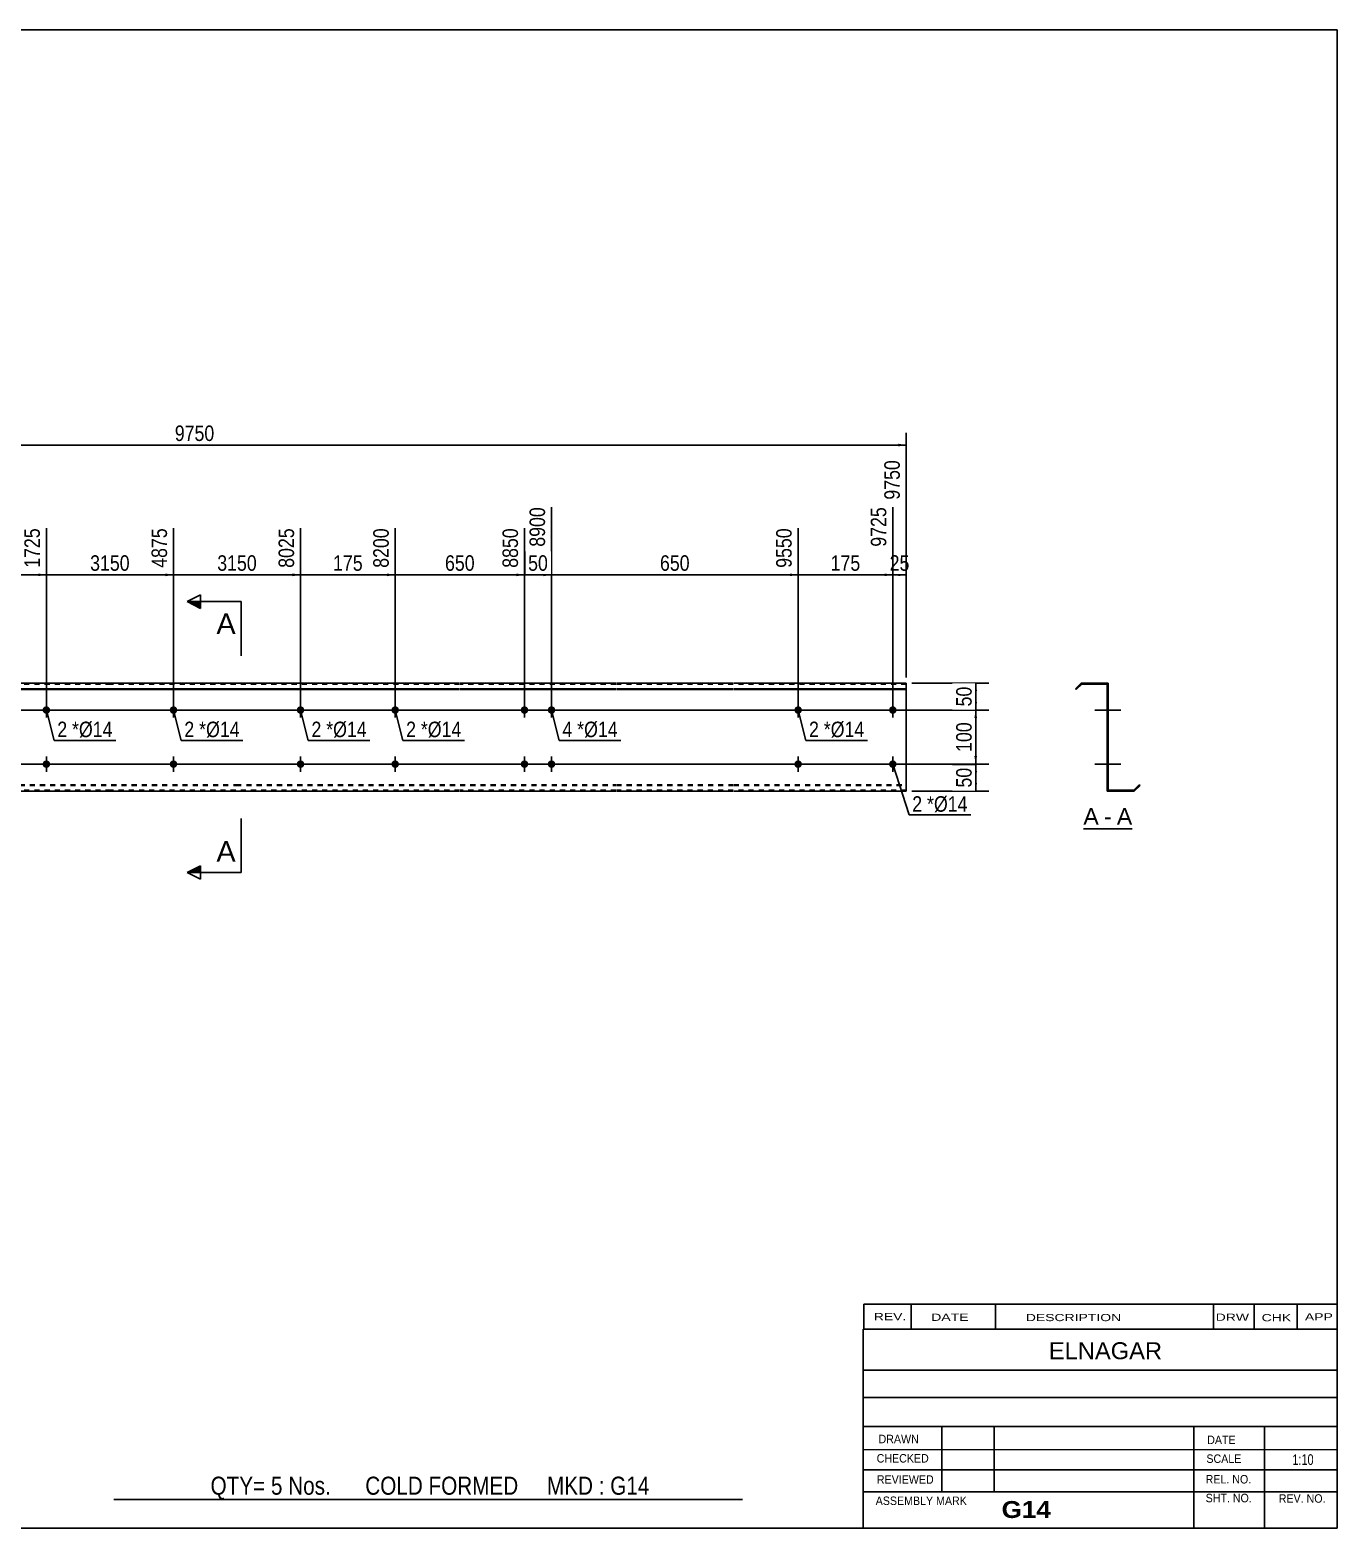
# Model space of a CAD drawing. Header units: millimetres. Extents: x -60 to 343, y -146 to 131.
# Drawn here: x 101.2 to 342.8, y -146.2 to 130.8 of the extents above; entities that cross this region are included whole.
import ezdxf

# ---------------------------------------------------------------- set-up
doc = ezdxf.new("R2010")
doc.units = ezdxf.units.MM
doc.linetypes.add('DXK_LINE_DOT1', pattern=[1.8814, 0.9407, -0.9407])
doc.styles.add('Arial', font='ARIAL.TTF', dxfattribs={"height": 0.2})
doc.styles.add('Arial Bold', font='ARIALBD.TTF', dxfattribs={"height": 0.2})
doc.styles.add('Arial Narrow', font='ARIALN.TTF', dxfattribs={"height": 0.2})

# ---------------------------------------------------------------- blocks, each defined once
blk = doc.blocks.new('Unknown-629087933-1822')
at = {"color": 5, "linetype": 'Continuous'}
for p, q in [((342.8, 130.75), (-57.2, 130.75)), ((-57.2, 130.75), (-57.2, -146.25)), ((342.8, -146.25), (342.8, 130.75)), ((-57.2, -146.25), (342.8, -146.25))]:
    blk.add_line(p, q, dxfattribs=at)
at = {"color": 174, "linetype": 'Continuous', "style": 'Arial'}
blk.add_text('Tekla structures', height=1.9102, rotation=90, dxfattribs=at).set_placement((-57.7, -145.75))
blk = doc.blocks.new('Unknown-629087933-12 - 1239')
at = {"color": 7, "linetype": 'Continuous'}
blk.add_line((295.9, -16.95), (304.93, -16.95), dxfattribs=at)
at = {"color": 0, "linetype": 'Continuous'}
blk.add_wipeout([(298.74, -16.2), (298.74, -13), (295.9, -13), (295.9, -16.2)], dxfattribs=at)
blk.add_wipeout([(301.13, -16.2), (301.13, -13), (299.7, -13), (299.7, -16.2)], dxfattribs=at)
at = {"color": 96, "linetype": 'Continuous', "style": 'Arial'}
blk.add_text('A', height=3.06, dxfattribs=at).set_placement((295.9, -16.2))
at = {"color": 0, "linetype": 'Continuous'}
blk.add_wipeout([(304.93, -16.2), (304.93, -13), (302.09, -13), (302.09, -16.2)], dxfattribs=at)
at = {"color": 96, "linetype": 'Continuous', "style": 'Arial'}
for s, p in [('A', (302.09, -16.2)), ('-', (299.7, -16.2))]:
    blk.add_text(s, height=3.06, dxfattribs=at).set_placement(p)
blk = doc.blocks.new('Part-629087933-1218 - 1203')
at = {"color": 2, "linetype": 'Continuous'}
for p, q in [((0, 10), (0, -10)), ((31.9, 10), (0, 10)), ((0, 8.94), (31.9, 8.94)), ((0, 8.8), (31.9, 8.8)), ((74.69, 10), (32, 10)), ((32, 8.94), (74.69, 8.94)), ((32, 8.8), (74.69, 8.8)), ((116.09, 10), (74.79, 10)), ((74.79, 8.94), (116.09, 8.94)), ((74.79, 8.8), (116.09, 8.8)), ((139.19, 10), (116.19, 10)), ((116.19, 8.94), (139.19, 8.94)), ((116.19, 8.8), (139.19, 8.8)), ((180.58, 10), (139.29, 10)), ((139.29, 8.94), (180.58, 8.94)), ((139.29, 8.8), (180.58, 8.8)), ((209.48, 10), (180.68, 10)), ((180.68, 8.94), (209.48, 8.94)), ((180.68, 8.8), (209.48, 8.8)), ((231.18, 10), (209.58, 10)), ((209.58, 8.94), (231.18, 8.94)), ((209.58, 8.8), (231.18, 8.8)), ((263.17, 10), (231.28, 10)), ((231.28, 8.94), (263.17, 8.94)), ((231.28, 8.8), (263.17, 8.8)), ((263.17, 10), (263.17, -10)), ((31.9, -10), (0, -10)), ((74.69, -10), (32, -10)), ((116.09, -10), (74.79, -10)), ((139.19, -10), (116.19, -10)), ((180.58, -10), (139.29, -10)), ((209.48, -10), (180.68, -10)), ((231.18, -10), (209.58, -10)), ((263.17, -10), (231.28, -10))]:
    blk.add_line(p, q, dxfattribs=at)
at = {"color": 7, "linetype": 'DXK_LINE_DOT1'}
for p, q in [((31.9, 9.8), (0, 9.8)), ((74.69, 9.8), (32, 9.8)), ((116.09, 9.8), (74.79, 9.8)), ((139.19, 9.8), (116.19, 9.8)), ((180.58, 9.8), (139.29, 9.8)), ((209.48, 9.8), (180.68, 9.8)), ((231.18, 9.8), (209.58, 9.8)), ((263.17, 9.8), (231.28, 9.8)), ((0, -8.8), (31.9, -8.8)), ((0, -8.94), (31.9, -8.94)), ((31.9, -9.8), (0, -9.8)), ((32, -8.8), (74.69, -8.8)), ((32, -8.94), (74.69, -8.94)), ((74.69, -9.8), (32, -9.8)), ((74.79, -8.8), (116.09, -8.8)), ((74.79, -8.94), (116.09, -8.94)), ((116.09, -9.8), (74.79, -9.8)), ((116.19, -8.8), (139.19, -8.8)), ((116.19, -8.94), (139.19, -8.94)), ((139.19, -9.8), (116.19, -9.8)), ((139.29, -8.8), (180.58, -8.8)), ((139.29, -8.94), (180.58, -8.94)), ((180.58, -9.8), (139.29, -9.8)), ((180.68, -8.8), (209.48, -8.8)), ((180.68, -8.94), (209.48, -8.94)), ((209.48, -9.8), (180.68, -9.8)), ((209.58, -8.8), (231.18, -8.8)), ((209.58, -8.94), (231.18, -8.94)), ((231.18, -9.8), (209.58, -9.8)), ((231.28, -8.8), (263.17, -8.8)), ((231.28, -8.94), (263.17, -8.94)), ((263.17, -9.8), (231.28, -9.8))]:
    blk.add_line(p, q, dxfattribs=at)
blk = doc.blocks.new('Bolt-629087933-1220 - 1203')
at = {"linetype": 'Continuous'}
for points in [[(104.89, 5, -1), (103.49, 5, -1)], [(104.89, -5, -1), (103.49, -5, -1)]]:
    blk.add_hatch(color=3, dxfattribs=at).paths.add_polyline_path(points)
at = {"color": 3, "linetype": 'Continuous'}
for p, q in [((104.19, 6.4), (104.19, 3.6)), ((105.59, 5), (102.79, 5)), ((105.59, -5), (102.79, -5)), ((104.19, -3.6), (104.19, -6.4))]:
    blk.add_line(p, q, dxfattribs=at)
blk = doc.blocks.new('Bolt-629087933-1221 - 1203')
at = {"linetype": 'Continuous'}
for points in [[(151.88, 5, -1), (150.48, 5, -1)], [(151.88, -5, -1), (150.48, -5, -1)]]:
    blk.add_hatch(color=3, dxfattribs=at).paths.add_polyline_path(points)
at = {"color": 3, "linetype": 'Continuous'}
for p, q in [((151.18, 6.4), (151.18, 3.6)), ((152.58, 5), (149.78, 5)), ((152.58, -5), (149.78, -5)), ((151.18, -3.6), (151.18, -6.4))]:
    blk.add_line(p, q, dxfattribs=at)
blk = doc.blocks.new('Bolt-629087933-1222 - 1203')
at = {"linetype": 'Continuous'}
for points in [[(261.37, 5, -1), (259.97, 5, -1)], [(261.37, -5, -1), (259.97, -5, -1)]]:
    blk.add_hatch(color=3, dxfattribs=at).paths.add_polyline_path(points)
at = {"color": 3, "linetype": 'Continuous'}
for p, q in [((260.67, 6.4), (260.67, 3.6)), ((262.07, 5), (259.27, 5)), ((262.07, -5), (259.27, -5)), ((260.67, -3.6), (260.67, -6.4))]:
    blk.add_line(p, q, dxfattribs=at)
blk = doc.blocks.new('Bolt-629087933-1228 - 1203')
at = {"linetype": 'Continuous'}
for points in [[(193.28, 5, -1), (191.88, 5, -1)], [(198.28, 5, -1), (196.88, 5, -1)], [(193.28, -5, -1), (191.88, -5, -1)], [(198.28, -5, -1), (196.88, -5, -1)]]:
    blk.add_hatch(color=3, dxfattribs=at).paths.add_polyline_path(points)
at = {"color": 3, "linetype": 'Continuous'}
for p, q in [((192.58, 6.4), (192.58, 3.6)), ((197.58, 6.4), (197.58, 3.6)), ((191.18, 5), (193.98, 5)), ((196.18, 5), (198.98, 5)), ((191.18, -5), (193.98, -5)), ((192.58, -3.6), (192.58, -6.4)), ((196.18, -5), (198.98, -5)), ((197.58, -3.6), (197.58, -6.4))]:
    blk.add_line(p, q, dxfattribs=at)
blk = doc.blocks.new('Bolt-629087933-1229 - 1203')
at = {"linetype": 'Continuous'}
blk.add_hatch(color=3, dxfattribs=at).paths.add_polyline_path([(169.38, -5, -1), (167.98, -5, -1)])
at = {"color": 3, "linetype": 'Continuous'}
for p, q in [((167.28, -5), (170.08, -5)), ((168.68, -3.6), (168.68, -6.4))]:
    blk.add_line(p, q, dxfattribs=at)
blk = doc.blocks.new('Bolt-629087933-1230 - 1203')
at = {"linetype": 'Continuous'}
blk.add_hatch(color=3, dxfattribs=at).paths.add_polyline_path([(243.87, -5, -1), (242.47, -5, -1)])
at = {"color": 3, "linetype": 'Continuous'}
for p, q in [((241.77, -5), (244.57, -5)), ((243.17, -3.6), (243.17, -6.4))]:
    blk.add_line(p, q, dxfattribs=at)
blk = doc.blocks.new('Bolt-629087933-1231 - 1203')
at = {"linetype": 'Continuous'}
blk.add_hatch(color=3, dxfattribs=at).paths.add_polyline_path([(243.87, 5, -1), (242.47, 5, -1)])
at = {"color": 3, "linetype": 'Continuous'}
for p, q in [((243.17, 6.4), (243.17, 3.6)), ((244.57, 5), (241.77, 5))]:
    blk.add_line(p, q, dxfattribs=at)
blk = doc.blocks.new('Bolt-629087933-1232 - 1203')
at = {"linetype": 'Continuous'}
blk.add_hatch(color=3, dxfattribs=at).paths.add_polyline_path([(169.38, 5, -1), (167.98, 5, -1)])
at = {"color": 3, "linetype": 'Continuous'}
for p, q in [((168.68, 6.4), (168.68, 3.6)), ((170.08, 5), (167.28, 5))]:
    blk.add_line(p, q, dxfattribs=at)
blk = doc.blocks.new('Bolt-629087933-1233 - 1203')
at = {"linetype": 'Continuous'}
for points in [[(128.39, 5, -1), (126.99, 5, -1)], [(128.39, -5, -1), (126.99, -5, -1)]]:
    blk.add_hatch(color=3, dxfattribs=at).paths.add_polyline_path(points)
at = {"color": 3, "linetype": 'Continuous'}
for p, q in [((127.69, 6.4), (127.69, 3.6)), ((126.29, 5), (129.09, 5)), ((126.29, -5), (129.09, -5)), ((127.69, -3.6), (127.69, -6.4))]:
    blk.add_line(p, q, dxfattribs=at)
blk = doc.blocks.new('Part-629087933-1241 - 1239')
at = {"color": 2, "linetype": 'Continuous'}
for p, q in [((295.51, 10), (294.45, 8.94)), ((294.45, 8.94), (294.6, 8.8)), ((294.6, 8.8), (295.6, 9.8)), ((295.51, 10), (300.51, 10)), ((295.6, 9.8), (300.31, 9.8)), ((300.31, 9.8), (300.31, -10)), ((300.51, -9.8), (300.51, 10)), ((305.31, -10), (300.31, -10)), ((305.23, -9.8), (300.51, -9.8)), ((306.23, -8.8), (305.23, -9.8)), ((305.31, -10), (306.38, -8.94)), ((306.38, -8.94), (306.23, -8.8))]:
    blk.add_line(p, q, dxfattribs=at)
blk = doc.blocks.new('Bolt-629087933-1242 - 1239')
at = {"linetype": 'Continuous'}
for points in [[(300.51, 4.3), (300.51, 5.7), (300.31, 5.7), (300.31, 4.3)], [(300.51, -5.7), (300.51, -4.3), (300.31, -4.3), (300.31, -5.7)]]:
    blk.add_hatch(color=3, dxfattribs=at).paths.add_polyline_path(points)
at = {"color": 3, "linetype": 'Continuous'}
for p, q in [((300.51, 5.7), (300.31, 5.7)), ((301.31, 5), (298.01, 5)), ((300.51, 4.3), (300.31, 4.3)), ((301.31, -5), (298.01, -5)), ((300.51, -4.3), (300.31, -4.3)), ((300.51, -5.7), (300.31, -5.7))]:
    blk.add_line(p, q, dxfattribs=at)
blk = doc.blocks.new('Bolt-629087933-1243 - 1239')
at = {"linetype": 'Continuous'}
for points in [[(300.51, 4.3), (300.51, 5.7), (300.31, 5.7), (300.31, 4.3)], [(300.51, -5.7), (300.51, -4.3), (300.31, -4.3), (300.31, -5.7)]]:
    blk.add_hatch(color=3, dxfattribs=at).paths.add_polyline_path(points)
at = {"color": 3, "linetype": 'Continuous'}
for p, q in [((300.51, 5.7), (300.31, 5.7)), ((301.31, 5), (298.01, 5)), ((300.51, 4.3), (300.31, 4.3)), ((301.31, -5), (298.01, -5)), ((300.51, -4.3), (300.31, -4.3)), ((300.51, -5.7), (300.31, -5.7))]:
    blk.add_line(p, q, dxfattribs=at)
blk = doc.blocks.new('Bolt-629087933-1244 - 1239')
at = {"linetype": 'Continuous'}
for points in [[(300.51, 4.3), (300.51, 5.7), (300.31, 5.7), (300.31, 4.3)], [(300.51, -5.7), (300.51, -4.3), (300.31, -4.3), (300.31, -5.7)]]:
    blk.add_hatch(color=3, dxfattribs=at).paths.add_polyline_path(points)
at = {"color": 3, "linetype": 'Continuous'}
for p, q in [((300.51, 5.7), (300.31, 5.7)), ((301.34, 5), (298.04, 5)), ((300.51, 4.3), (300.31, 4.3)), ((301.34, -5), (298.04, -5)), ((300.51, -4.3), (300.31, -4.3)), ((300.51, -5.7), (300.31, -5.7))]:
    blk.add_line(p, q, dxfattribs=at)
blk = doc.blocks.new('Bolt-629087933-1245 - 1239')
at = {"linetype": 'Continuous'}
for points in [[(300.51, 4.3), (300.51, 5.7), (300.31, 5.7), (300.31, 4.3)], [(300.51, -5.7), (300.51, -4.3), (300.31, -4.3), (300.31, -5.7)]]:
    blk.add_hatch(color=3, dxfattribs=at).paths.add_polyline_path(points)
at = {"color": 3, "linetype": 'Continuous'}
for p, q in [((300.51, 5.7), (300.31, 5.7)), ((301.34, 5), (298.04, 5)), ((300.51, 4.3), (300.31, 4.3)), ((301.34, -5), (298.04, -5)), ((300.51, -4.3), (300.31, -4.3)), ((300.51, -5.7), (300.31, -5.7))]:
    blk.add_line(p, q, dxfattribs=at)
blk = doc.blocks.new('Bolt-629087933-1246 - 1239')
at = {"linetype": 'Continuous'}
for points in [[(300.51, 4.3), (300.51, 5.7), (300.31, 5.7), (300.31, 4.3)], [(300.51, 4.3), (300.51, 5.7), (300.31, 5.7), (300.31, 4.3)], [(300.51, -5.7), (300.51, -4.3), (300.31, -4.3), (300.31, -5.7)], [(300.51, -5.7), (300.51, -4.3), (300.31, -4.3), (300.31, -5.7)]]:
    blk.add_hatch(color=3, dxfattribs=at).paths.add_polyline_path(points)
at = {"color": 3, "linetype": 'Continuous'}
for p, q in [((300.31, 5.7), (300.51, 5.7)), ((300.31, 5.7), (300.51, 5.7)), ((299.01, 5), (302.81, 5)), ((299.01, 5), (302.81, 5)), ((300.31, 4.3), (300.51, 4.3)), ((300.31, 4.3), (300.51, 4.3)), ((299.01, -5), (302.81, -5)), ((299.01, -5), (302.81, -5)), ((300.31, -4.3), (300.51, -4.3)), ((300.31, -4.3), (300.51, -4.3)), ((300.31, -5.7), (300.51, -5.7)), ((300.31, -5.7), (300.51, -5.7))]:
    blk.add_line(p, q, dxfattribs=at)
blk = doc.blocks.new('Bolt-629087933-1247 - 1239')
at = {"linetype": 'Continuous'}
blk.add_hatch(color=3, dxfattribs=at).paths.add_polyline_path([(300.51, -5.7), (300.51, -4.3), (300.31, -4.3), (300.31, -5.7)])
at = {"color": 3, "linetype": 'Continuous'}
for p, q in [((299.39, -5), (302.69, -5)), ((300.31, -4.3), (300.51, -4.3)), ((300.31, -5.7), (300.51, -5.7))]:
    blk.add_line(p, q, dxfattribs=at)
blk = doc.blocks.new('Bolt-629087933-1248 - 1239')
at = {"linetype": 'Continuous'}
blk.add_hatch(color=3, dxfattribs=at).paths.add_polyline_path([(300.51, -5.7), (300.51, -4.3), (300.31, -4.3), (300.31, -5.7)])
at = {"color": 3, "linetype": 'Continuous'}
for p, q in [((299.39, -5), (302.69, -5)), ((300.31, -4.3), (300.51, -4.3)), ((300.31, -5.7), (300.51, -5.7))]:
    blk.add_line(p, q, dxfattribs=at)
blk = doc.blocks.new('Bolt-629087933-1249 - 1239')
at = {"linetype": 'Continuous'}
blk.add_hatch(color=3, dxfattribs=at).paths.add_polyline_path([(300.51, 4.3), (300.51, 5.7), (300.31, 5.7), (300.31, 4.3)])
at = {"color": 3, "linetype": 'Continuous'}
for p, q in [((300.51, 5.7), (300.31, 5.7)), ((301.31, 5), (298.01, 5)), ((300.51, 4.3), (300.31, 4.3))]:
    blk.add_line(p, q, dxfattribs=at)
blk = doc.blocks.new('Bolt-629087933-1250 - 1239')
at = {"linetype": 'Continuous'}
blk.add_hatch(color=3, dxfattribs=at).paths.add_polyline_path([(300.51, 4.3), (300.51, 5.7), (300.31, 5.7), (300.31, 4.3)])
at = {"color": 3, "linetype": 'Continuous'}
for p, q in [((300.51, 5.7), (300.31, 5.7)), ((301.31, 5), (298.01, 5)), ((300.51, 4.3), (300.31, 4.3))]:
    blk.add_line(p, q, dxfattribs=at)
blk = doc.blocks.new('Bolt-629087933-1251 - 1239')
at = {"linetype": 'Continuous'}
for points in [[(300.51, 4.3), (300.51, 5.7), (300.31, 5.7), (300.31, 4.3)], [(300.51, 4.3), (300.51, 5.7), (300.31, 5.7), (300.31, 4.3)], [(300.51, -5.7), (300.51, -4.3), (300.31, -4.3), (300.31, -5.7)], [(300.51, -5.7), (300.51, -4.3), (300.31, -4.3), (300.31, -5.7)]]:
    blk.add_hatch(color=3, dxfattribs=at).paths.add_polyline_path(points)
at = {"color": 3, "linetype": 'Continuous'}
for p, q in [((300.31, 5.7), (300.51, 5.7)), ((300.31, 5.7), (300.51, 5.7)), ((298.99, 5), (302.79, 5)), ((298.99, 5), (302.79, 5)), ((300.31, 4.3), (300.51, 4.3)), ((300.31, 4.3), (300.51, 4.3)), ((298.99, -5), (302.79, -5)), ((298.99, -5), (302.79, -5)), ((300.31, -4.3), (300.51, -4.3)), ((300.31, -4.3), (300.51, -4.3)), ((300.31, -5.7), (300.51, -5.7)), ((300.31, -5.7), (300.51, -5.7))]:
    blk.add_line(p, q, dxfattribs=at)
blk = doc.blocks.new('Bolt-629087933-1252 - 1239')
at = {"linetype": 'Continuous'}
blk.add_hatch(color=3, dxfattribs=at).paths.add_polyline_path([(300.51, -5.7), (300.51, -4.3), (300.31, -4.3), (300.31, -5.7)])
at = {"color": 3, "linetype": 'Continuous'}
for p, q in [((299.36, -5), (302.66, -5)), ((300.31, -4.3), (300.51, -4.3)), ((300.31, -5.7), (300.51, -5.7))]:
    blk.add_line(p, q, dxfattribs=at)
blk = doc.blocks.new('Bolt-629087933-1253 - 1239')
at = {"linetype": 'Continuous'}
blk.add_hatch(color=3, dxfattribs=at).paths.add_polyline_path([(300.51, -5.7), (300.51, -4.3), (300.31, -4.3), (300.31, -5.7)])
at = {"color": 3, "linetype": 'Continuous'}
for p, q in [((299.36, -5), (302.66, -5)), ((300.31, -4.3), (300.51, -4.3)), ((300.31, -5.7), (300.51, -5.7))]:
    blk.add_line(p, q, dxfattribs=at)
blk = doc.blocks.new('Bolt-629087933-1254 - 1239')
at = {"linetype": 'Continuous'}
blk.add_hatch(color=3, dxfattribs=at).paths.add_polyline_path([(300.51, 4.3), (300.51, 5.7), (300.31, 5.7), (300.31, 4.3)])
at = {"color": 3, "linetype": 'Continuous'}
for p, q in [((300.51, 5.7), (300.31, 5.7)), ((301.34, 5), (298.04, 5)), ((300.51, 4.3), (300.31, 4.3))]:
    blk.add_line(p, q, dxfattribs=at)
blk = doc.blocks.new('Bolt-629087933-1255 - 1239')
at = {"linetype": 'Continuous'}
blk.add_hatch(color=3, dxfattribs=at).paths.add_polyline_path([(300.51, 4.3), (300.51, 5.7), (300.31, 5.7), (300.31, 4.3)])
at = {"color": 3, "linetype": 'Continuous'}
for p, q in [((300.51, 5.7), (300.31, 5.7)), ((301.34, 5), (298.04, 5)), ((300.51, 4.3), (300.31, 4.3))]:
    blk.add_line(p, q, dxfattribs=at)
blk = doc.blocks.new('Bolt-629087933-1256 - 1239')
at = {"linetype": 'Continuous'}
for points in [[(300.51, 4.3), (300.51, 5.7), (300.31, 5.7), (300.31, 4.3)], [(300.51, -5.7), (300.51, -4.3), (300.31, -4.3), (300.31, -5.7)]]:
    blk.add_hatch(color=3, dxfattribs=at).paths.add_polyline_path(points)
at = {"color": 3, "linetype": 'Continuous'}
for p, q in [((300.31, 5.7), (300.51, 5.7)), ((300.31, 5), (302.51, 5)), ((300.31, 4.3), (300.51, 4.3)), ((300.31, -4.3), (300.51, -4.3)), ((300.31, -5), (302.51, -5)), ((300.31, -5.7), (300.51, -5.7))]:
    blk.add_line(p, q, dxfattribs=at)
blk = doc.blocks.new('StraightDimension-629087933-1279 - 1203')
at = {"linetype": 'Continuous'}
blk.add_hatch(color=7, dxfattribs=at).paths.add_polyline_path([(167.18, 30.25), (168.68, 30), (167.18, 29.75)])
at = {"color": 7, "linetype": 'Continuous'}
for p, q in [((151.18, 6), (151.18, 38.61)), ((168.68, 6), (168.68, 38.61)), ((151.18, 30), (168.68, 30))]:
    blk.add_line(p, q, dxfattribs=at)
at = {"color": 0}
blk.add_wipeout([(163.28, 30.15), (163.28, 34.35), (156.59, 34.35), (156.59, 30.15)], dxfattribs=at)
at = {"color": 0, "linetype": 'Continuous'}
blk.add_wipeout([(168.08, 39.21), (163.88, 39.21), (163.88, 30.7), (168.08, 30.7)], dxfattribs=at)
at = {"color": 3, "linetype": 'Continuous', "style": 'Arial Narrow'}
blk.add_text('8200', height=2.863, rotation=90.0002, dxfattribs=at).set_placement((167.48, 31.3))
at = {"color": 3, "style": 'Arial Narrow'}
blk.add_text('175', height=2.863, dxfattribs=at).set_placement((157.19, 30.75))
blk = doc.blocks.new('StraightDimension-629087933-1282 - 1203')
at = {"linetype": 'Continuous'}
blk.add_hatch(color=7, dxfattribs=at).paths.add_polyline_path([(102.69, 30.25), (104.19, 30), (102.69, 29.75)])
at = {"color": 7, "linetype": 'Continuous'}
for p, q in [((86.69, 6), (86.69, 38.61)), ((104.19, 6), (104.19, 38.61)), ((86.69, 30), (104.19, 30))]:
    blk.add_line(p, q, dxfattribs=at)
at = {"color": 0}
blk.add_wipeout([(98.78, 30.15), (98.78, 34.35), (92.1, 34.35), (92.1, 30.15)], dxfattribs=at)
at = {"color": 0, "linetype": 'Continuous'}
blk.add_wipeout([(103.59, 39.21), (99.39, 39.21), (99.39, 30.7), (103.59, 30.7)], dxfattribs=at)
at = {"color": 3, "linetype": 'Continuous', "style": 'Arial Narrow'}
blk.add_text('1725', height=2.863, rotation=90.0002, dxfattribs=at).set_placement((102.99, 31.3))
at = {"color": 3, "style": 'Arial Narrow'}
blk.add_text('175', height=2.863, dxfattribs=at).set_placement((92.7, 30.75))
blk = doc.blocks.new('StraightDimension-629087933-1280 - 1203')
at = {"linetype": 'Continuous'}
blk.add_hatch(color=7, dxfattribs=at).paths.add_polyline_path([(149.68, 30.25), (151.18, 30), (149.68, 29.75)])
at = {"color": 7, "linetype": 'Continuous'}
for p, q in [((127.69, 6), (127.69, 38.61)), ((151.18, 6), (151.18, 38.61)), ((127.69, 30), (151.18, 30))]:
    blk.add_line(p, q, dxfattribs=at)
at = {"color": 0, "linetype": 'Continuous'}
blk.add_wipeout([(150.58, 39.21), (146.38, 39.21), (146.38, 30.7), (150.58, 30.7)], dxfattribs=at)
at = {"color": 0}
blk.add_wipeout([(143.69, 30.15), (143.69, 34.35), (135.18, 34.35), (135.18, 30.15)], dxfattribs=at)
at = {"color": 3, "linetype": 'Continuous', "style": 'Arial Narrow'}
blk.add_text('8025', height=2.863, rotation=90.0002, dxfattribs=at).set_placement((149.98, 31.3))
at = {"color": 3, "style": 'Arial Narrow'}
blk.add_text('3150', height=2.863, dxfattribs=at).set_placement((135.78, 30.75))
blk = doc.blocks.new('StraightDimension-629087933-1341 - 1203')
at = {"linetype": 'Continuous'}
for points in [[(275.75, -6.5), (276, -5), (276.25, -6.5)], [(276.25, -8.5), (276, -10), (275.75, -8.5)]]:
    blk.add_hatch(color=7, dxfattribs=at).paths.add_polyline_path(points)
at = {"color": 7, "linetype": 'Continuous'}
for p, q in [((21, -5), (278.4, -5)), ((276, -10), (276, -5)), ((264.17, -10), (278.4, -10))]:
    blk.add_line(p, q, dxfattribs=at)
at = {"color": 0}
blk.add_wipeout([(275.85, -5.07), (271.65, -5.07), (271.65, -9.93), (275.85, -9.93)], dxfattribs=at)
at = {"color": 3, "style": 'Arial Narrow'}
blk.add_text('50', height=2.863, rotation=90.0002, dxfattribs=at).set_placement((275.25, -9.33))
blk = doc.blocks.new('StraightDimension-629087933-1281 - 1203')
at = {"linetype": 'Continuous'}
blk.add_hatch(color=7, dxfattribs=at).paths.add_polyline_path([(126.19, 30.25), (127.69, 30), (126.19, 29.75)])
at = {"color": 7, "linetype": 'Continuous'}
for p, q in [((104.19, 6), (104.19, 38.61)), ((127.69, 6), (127.69, 38.61)), ((104.19, 30), (127.69, 30))]:
    blk.add_line(p, q, dxfattribs=at)
at = {"color": 0, "linetype": 'Continuous'}
blk.add_wipeout([(127.09, 39.21), (122.89, 39.21), (122.89, 30.7), (127.09, 30.7)], dxfattribs=at)
at = {"color": 0}
blk.add_wipeout([(120.2, 30.15), (120.2, 34.35), (111.68, 34.35), (111.68, 30.15)], dxfattribs=at)
at = {"color": 3, "linetype": 'Continuous', "style": 'Arial Narrow'}
blk.add_text('4875', height=2.863, rotation=90.0002, dxfattribs=at).set_placement((126.49, 31.3))
at = {"color": 3, "style": 'Arial Narrow'}
blk.add_text('3150', height=2.863, dxfattribs=at).set_placement((112.28, 30.75))
blk = doc.blocks.new('StraightDimension-629087933-1274 - 1203')
at = {"linetype": 'Continuous'}
blk.add_hatch(color=7, dxfattribs=at).paths.add_polyline_path([(261.67, 30.25), (263.17, 30), (261.67, 29.75)])
at = {"color": 7, "linetype": 'Continuous'}
for p, q in [((263.17, 11), (263.17, 51.21)), ((260.67, 6), (260.67, 42.51)), ((260.67, 30), (263.17, 30))]:
    blk.add_line(p, q, dxfattribs=at)
at = {"color": 0, "linetype": 'Continuous'}
blk.add_wipeout([(262.57, 51.81), (258.37, 51.81), (258.37, 43.3), (262.57, 43.3)], dxfattribs=at)
at = {"color": 0}
blk.add_wipeout([(264.35, 30.15), (264.35, 34.35), (259.49, 34.35), (259.49, 30.15)], dxfattribs=at)
at = {"color": 3, "linetype": 'Continuous', "style": 'Arial Narrow'}
blk.add_text('9750', height=2.863, rotation=90.0002, dxfattribs=at).set_placement((261.97, 43.9))
at = {"color": 3, "style": 'Arial Narrow'}
blk.add_text('25', height=2.863, dxfattribs=at).set_placement((260.09, 30.75))
blk = doc.blocks.new('StraightDimension-629087933-1340 - 1203')
at = {"linetype": 'Continuous'}
for points in [[(275.75, 3.5), (276, 5), (276.25, 3.5)], [(276.25, -3.5), (276, -5), (275.75, -3.5)]]:
    blk.add_hatch(color=7, dxfattribs=at).paths.add_polyline_path(points)
at = {"color": 7, "linetype": 'Continuous'}
for p, q in [((21, 5), (278.4, 5)), ((276, -5), (276, 5)), ((21, -5), (278.4, -5))]:
    blk.add_line(p, q, dxfattribs=at)
at = {"color": 0}
blk.add_wipeout([(275.85, 3.34), (271.65, 3.34), (271.65, -3.34), (275.85, -3.34)], dxfattribs=at)
at = {"color": 3, "style": 'Arial Narrow'}
blk.add_text('100', height=2.863, rotation=90.0002, dxfattribs=at).set_placement((275.25, -2.74))
blk = doc.blocks.new('StraightDimension-629087933-1275 - 1203')
at = {"linetype": 'Continuous'}
blk.add_hatch(color=7, dxfattribs=at).paths.add_polyline_path([(259.17, 30.25), (260.67, 30), (259.17, 29.75)])
at = {"color": 7, "linetype": 'Continuous'}
for p, q in [((260.67, 6), (260.67, 42.51)), ((243.17, 6), (243.17, 38.61)), ((243.17, 30), (260.67, 30))]:
    blk.add_line(p, q, dxfattribs=at)
at = {"color": 0}
blk.add_wipeout([(255.26, 30.15), (255.26, 34.35), (248.58, 34.35), (248.58, 30.15)], dxfattribs=at)
at = {"color": 0, "linetype": 'Continuous'}
blk.add_wipeout([(260.07, 43.11), (255.87, 43.11), (255.87, 34.6), (260.07, 34.6)], dxfattribs=at)
at = {"color": 3, "linetype": 'Continuous', "style": 'Arial Narrow'}
blk.add_text('9725', height=2.863, rotation=90.0002, dxfattribs=at).set_placement((259.47, 35.2))
at = {"color": 3, "style": 'Arial Narrow'}
blk.add_text('175', height=2.863, dxfattribs=at).set_placement((249.18, 30.75))
blk = doc.blocks.new('StraightDimension-629087933-1339 - 1203')
at = {"linetype": 'Continuous'}
for points in [[(275.75, 8.5), (276, 10), (276.25, 8.5)], [(276.25, 6.5), (276, 5), (275.75, 6.5)]]:
    blk.add_hatch(color=7, dxfattribs=at).paths.add_polyline_path(points)
at = {"color": 7, "linetype": 'Continuous'}
for p, q in [((264.17, 10), (278.4, 10)), ((276, 5), (276, 10)), ((21, 5), (278.4, 5))]:
    blk.add_line(p, q, dxfattribs=at)
at = {"color": 0}
blk.add_wipeout([(275.85, 9.93), (271.65, 9.93), (271.65, 5.07), (275.85, 5.07)], dxfattribs=at)
at = {"color": 3, "style": 'Arial Narrow'}
blk.add_text('50', height=2.863, rotation=90.0002, dxfattribs=at).set_placement((275.25, 5.67))
blk = doc.blocks.new('StraightDimension-629087933-1276 - 1203')
at = {"linetype": 'Continuous'}
blk.add_hatch(color=7, dxfattribs=at).paths.add_polyline_path([(241.67, 30.25), (243.17, 30), (241.67, 29.75)])
at = {"color": 7, "linetype": 'Continuous'}
for p, q in [((197.58, 6), (197.58, 42.51)), ((243.17, 6), (243.17, 38.61)), ((197.58, 30), (243.17, 30))]:
    blk.add_line(p, q, dxfattribs=at)
at = {"color": 0, "linetype": 'Continuous'}
blk.add_wipeout([(242.57, 39.21), (238.37, 39.21), (238.37, 30.7), (242.57, 30.7)], dxfattribs=at)
at = {"color": 0}
blk.add_wipeout([(223.72, 30.15), (223.72, 34.35), (217.03, 34.35), (217.03, 30.15)], dxfattribs=at)
at = {"color": 3, "linetype": 'Continuous', "style": 'Arial Narrow'}
blk.add_text('9550', height=2.863, rotation=90.0002, dxfattribs=at).set_placement((241.97, 31.3))
at = {"color": 3, "style": 'Arial Narrow'}
blk.add_text('650', height=2.863, dxfattribs=at).set_placement((217.63, 30.75))
blk = doc.blocks.new('StraightDimension-629087933-1277 - 1203')
at = {"linetype": 'Continuous'}
blk.add_hatch(color=7, dxfattribs=at).paths.add_polyline_path([(196.08, 30.25), (197.58, 30), (196.08, 29.75)])
at = {"color": 7, "linetype": 'Continuous'}
for p, q in [((197.58, 6), (197.58, 42.51)), ((192.58, 6), (192.58, 38.61)), ((192.58, 30), (197.58, 30))]:
    blk.add_line(p, q, dxfattribs=at)
at = {"color": 0}
blk.add_wipeout([(197.51, 30.15), (197.51, 34.35), (192.65, 34.35), (192.65, 30.15)], dxfattribs=at)
at = {"color": 0, "linetype": 'Continuous'}
blk.add_wipeout([(196.98, 43.11), (192.78, 43.11), (192.78, 34.6), (196.98, 34.6)], dxfattribs=at)
at = {"color": 3, "linetype": 'Continuous', "style": 'Arial Narrow'}
blk.add_text('8900', height=2.863, rotation=90.0002, dxfattribs=at).set_placement((196.38, 35.2))
at = {"color": 3, "style": 'Arial Narrow'}
blk.add_text('50', height=2.863, dxfattribs=at).set_placement((193.25, 30.75))
blk = doc.blocks.new('StraightDimension-629087933-1278 - 1203')
at = {"linetype": 'Continuous'}
blk.add_hatch(color=7, dxfattribs=at).paths.add_polyline_path([(191.08, 30.25), (192.58, 30), (191.08, 29.75)])
at = {"color": 7, "linetype": 'Continuous'}
for p, q in [((168.68, 6), (168.68, 38.61)), ((192.58, 6), (192.58, 38.61)), ((168.68, 30), (192.58, 30))]:
    blk.add_line(p, q, dxfattribs=at)
at = {"color": 0, "linetype": 'Continuous'}
blk.add_wipeout([(191.98, 39.21), (187.78, 39.21), (187.78, 30.7), (191.98, 30.7)], dxfattribs=at)
at = {"color": 0}
blk.add_wipeout([(183.97, 30.15), (183.97, 34.35), (177.29, 34.35), (177.29, 30.15)], dxfattribs=at)
at = {"color": 3, "linetype": 'Continuous', "style": 'Arial Narrow'}
blk.add_text('8850', height=2.863, rotation=90.0002, dxfattribs=at).set_placement((191.38, 31.3))
at = {"color": 3, "style": 'Arial Narrow'}
blk.add_text('650', height=2.863, dxfattribs=at).set_placement((177.89, 30.75))
blk = doc.blocks.new('StraightDimension-629087933-1391 - 1203')
at = {"linetype": 'Continuous'}
for points in [[(1.5, 53.75), (0, 54), (1.5, 54.25)], [(261.67, 54.25), (263.17, 54), (261.67, 53.75)]]:
    blk.add_hatch(color=7, dxfattribs=at).paths.add_polyline_path(points)
at = {"color": 7, "linetype": 'Continuous'}
for p, q in [((0, 11), (0, 56.25)), ((263.17, 11), (263.17, 56.25)), ((0, 54), (263.17, 54))]:
    blk.add_line(p, q, dxfattribs=at)
at = {"color": 0}
blk.add_wipeout([(135.84, 54.15), (135.84, 58.35), (127.33, 58.35), (127.33, 54.15)], dxfattribs=at)
at = {"color": 3, "style": 'Arial Narrow'}
blk.add_text('9750', height=2.863, dxfattribs=at).set_placement((127.93, 54.75))
blk = doc.blocks.new('CBS_CALLOFF-629087933-1902')
at = {"color": 7, "linetype": 'Continuous'}
blk.add_line((116.68, -140.98), (232.91, -141), dxfattribs=at)
at = {"color": 3, "linetype": 'Continuous', "style": 'Arial Narrow'}
blk.add_text('QTY= 5 Nos.      COLD FORMED     MKD : G14', height=3.3405, dxfattribs=at).set_placement((134.54, -140.09))
blk = doc.blocks.new('CBS_NAME_BLOG-629087933-1903')
at = {"color": 7, "linetype": 'Continuous'}
for p, q in [((255.21, -109.5), (342.73, -109.5)), ((255.21, -146.21), (255.21, -109.5)), ((255.21, -117.04), (342.73, -117.04)), ((255.28, -122.09), (342.8, -122.09)), ((255.21, -127.46), (342.73, -127.46)), ((269.73, -139.57), (269.73, -127.47)), ((279.42, -139.54), (279.42, -127.47)), ((316.33, -146.21), (316.33, -127.48)), ((329.38, -146.21), (329.38, -127.47)), ((255.22, -131.76), (342.8, -131.74)), ((255.21, -135.51), (342.73, -135.51)), ((255.21, -139.55), (342.73, -139.55)), ((255.21, -146.25), (342.8, -146.25))]:
    blk.add_line(p, q, dxfattribs=at)
at = {"color": 3, "linetype": 'Continuous', "style": 'Arial'}
blk.add_text('ELNAGAR', height=3.133, dxfattribs=at).set_placement((289.53, -115.03))
at = {"color": 3, "linetype": 'Continuous'}
for s, height, style, width, p in [('DRAWN', 1.566, 'Arial', 0.9, (258.04, -130.57)), ('DATE', 1.566, 'Arial', 0.9, (318.8, -130.73)), ('CHECKED', 1.566, 'Arial', 0.9, (257.69, -134.14)), ('SCALE', 1.566, 'Arial', 0.9, (318.65, -134.21)), ('1:10', 1.957, 'Arial Narrow', 0.9, (334.54, -134.57)), ('REVIEWED', 1.566, 'Arial', 0.9, (257.73, -138.06)), ('REL. NO.', 1.566, 'Arial', 0.9, (318.51, -138.01)), ('ASSEMBLY MARK', 1.5663, 'Arial', 0.9, (257.51, -141.99)), ('G14', 3.131, 'Arial Bold', 1.1, (280.79, -144.39)), ('SHT. NO.', 1.566, 'Arial', 0.9, (318.51, -141.48)), ('REV. NO.', 1.566, 'Arial', 0.9, (332.03, -141.57))]:
    blk.add_text(s, height=height, dxfattribs=dict(at, style=style, width=width)).set_placement(p)
blk = doc.blocks.new('CBS_REVISION-629087933-1904')
at = {"color": 7, "linetype": 'Continuous'}
for p, q in [((255.29, -104.87), (342.79, -104.87)), ((255.29, -104.87), (255.29, -109.5)), ((264.09, -104.87), (264.09, -109.5)), ((279.68, -104.87), (279.68, -109.44)), ((319.94, -104.87), (319.94, -109.5)), ((327.48, -104.87), (327.48, -109.5)), ((335.43, -104.87), (335.43, -109.5)), ((255.29, -109.5), (342.79, -109.5))]:
    blk.add_line(p, q, dxfattribs=at)
at = {"color": 7, "style": 'Arial Narrow', "width": 1.7}
for s, height, p in [('REV.', 1.326, (257.15, -107.82)), ('DATE', 1.326, (267.78, -107.94)), ('DESCRIPTION', 1.3257, (285.26, -107.99)), ('DRW', 1.326, (320.37, -107.93)), ('CHK', 1.326, (328.86, -108.02)), ('APP', 1.326, (336.86, -107.87))]:
    blk.add_text(s, height=height, dxfattribs=at).set_placement(p)
blk = doc.blocks.new('Mark-629087933-1425 - 1203')
at = {"color": 0}
blk.add_wipeout([(155.03, -0.01), (155.03, 2.99), (153.2, 2.99), (153.2, -0.01)], dxfattribs=at)
blk.add_wipeout([(155.03, -0.01), (155.03, 2.99), (153.2, 2.99), (153.2, -0.01)], dxfattribs=at)
at = {"color": 7, "linetype": 'Continuous'}
blk.add_line((151.18, 5), (152.6, -0.61), dxfattribs=at)
at = {"color": 0}
blk.add_wipeout([(157.2, -0.01), (157.2, 2.99), (155.93, 2.99), (155.93, -0.01)], dxfattribs=at)
blk.add_wipeout([(157.2, -0.01), (157.2, 2.99), (155.93, 2.99), (155.93, -0.01)], dxfattribs=at)
at = {"color": 3, "style": 'Arial Narrow'}
blk.add_text('2', height=2.86, dxfattribs=at).set_placement((153.2, -0.01))
at = {"color": 0}
blk.add_wipeout([(163.42, -0.01), (163.42, 2.99), (157.2, 2.99), (157.2, -0.01)], dxfattribs=at)
blk.add_wipeout([(163.42, -0.01), (163.42, 2.99), (157.2, 2.99), (157.2, -0.01)], dxfattribs=at)
at = {"color": 7, "linetype": 'Continuous'}
blk.add_line((152.6, -0.61), (164.02, -0.61), dxfattribs=at)
at = {"color": 3, "style": 'Arial Narrow'}
for s, height, p in [('*', 2.86, (155.93, -0.01)), ('Ø14', 2.863, (157.2, -0.01))]:
    blk.add_text(s, height=height, dxfattribs=at).set_placement(p)
blk = doc.blocks.new('MarkSet-629087933-1420 - 1203')
at = {"color": 0}
blk.add_wipeout([(247.02, -0.01), (247.02, 2.99), (245.19, 2.99), (245.19, -0.01)], dxfattribs=at)
blk.add_wipeout([(247.02, -0.01), (247.02, 2.99), (245.19, 2.99), (245.19, -0.01)], dxfattribs=at)
at = {"color": 7, "linetype": 'Continuous'}
blk.add_line((243.17, 5), (244.59, -0.61), dxfattribs=at)
at = {"color": 0}
blk.add_wipeout([(249.19, -0.01), (249.19, 2.99), (247.92, 2.99), (247.92, -0.01)], dxfattribs=at)
blk.add_wipeout([(249.19, -0.01), (249.19, 2.99), (247.92, 2.99), (247.92, -0.01)], dxfattribs=at)
at = {"color": 3, "style": 'Arial Narrow'}
blk.add_text('2', height=2.86, dxfattribs=at).set_placement((245.19, -0.01))
at = {"color": 0}
blk.add_wipeout([(255.41, -0.01), (255.41, 2.99), (249.19, 2.99), (249.19, -0.01)], dxfattribs=at)
blk.add_wipeout([(255.41, -0.01), (255.41, 2.99), (249.19, 2.99), (249.19, -0.01)], dxfattribs=at)
at = {"color": 7, "linetype": 'Continuous'}
blk.add_line((244.59, -0.61), (256.01, -0.61), dxfattribs=at)
at = {"color": 3, "style": 'Arial Narrow'}
for s, height, p in [('*', 2.86, (247.92, -0.01)), ('Ø14', 2.863, (249.19, -0.01))]:
    blk.add_text(s, height=height, dxfattribs=at).set_placement(p)
blk = doc.blocks.new('Mark-629087933-1429 - 1203')
at = {"color": 0}
blk.add_wipeout([(131.53, -0.01), (131.53, 2.99), (129.7, 2.99), (129.7, -0.01)], dxfattribs=at)
blk.add_wipeout([(131.53, -0.01), (131.53, 2.99), (129.7, 2.99), (129.7, -0.01)], dxfattribs=at)
at = {"color": 7, "linetype": 'Continuous'}
blk.add_line((127.69, 5), (129.1, -0.61), dxfattribs=at)
at = {"color": 0}
blk.add_wipeout([(133.71, -0.01), (133.71, 2.99), (132.43, 2.99), (132.43, -0.01)], dxfattribs=at)
blk.add_wipeout([(133.71, -0.01), (133.71, 2.99), (132.43, 2.99), (132.43, -0.01)], dxfattribs=at)
at = {"color": 3, "style": 'Arial Narrow'}
blk.add_text('2', height=2.86, dxfattribs=at).set_placement((129.7, -0.01))
at = {"color": 0}
blk.add_wipeout([(139.92, -0.01), (139.92, 2.99), (133.71, 2.99), (133.71, -0.01)], dxfattribs=at)
blk.add_wipeout([(139.92, -0.01), (139.92, 2.99), (133.71, 2.99), (133.71, -0.01)], dxfattribs=at)
at = {"color": 7, "linetype": 'Continuous'}
blk.add_line((129.1, -0.61), (140.52, -0.61), dxfattribs=at)
at = {"color": 3, "style": 'Arial Narrow'}
for s, height, p in [('*', 2.86, (132.43, -0.01)), ('Ø14', 2.863, (133.71, -0.01))]:
    blk.add_text(s, height=height, dxfattribs=at).set_placement(p)
blk = doc.blocks.new('Mark-629087933-1428 - 1203')
at = {"color": 0}
blk.add_wipeout([(201.42, -0.01), (201.42, 2.99), (199.59, 2.99), (199.59, -0.01)], dxfattribs=at)
blk.add_wipeout([(201.42, -0.01), (201.42, 2.99), (199.59, 2.99), (199.59, -0.01)], dxfattribs=at)
at = {"color": 7, "linetype": 'Continuous'}
blk.add_line((197.58, 5), (198.99, -0.61), dxfattribs=at)
at = {"color": 0}
blk.add_wipeout([(203.6, -0.01), (203.6, 2.99), (202.32, 2.99), (202.32, -0.01)], dxfattribs=at)
blk.add_wipeout([(203.6, -0.01), (203.6, 2.99), (202.32, 2.99), (202.32, -0.01)], dxfattribs=at)
at = {"color": 3, "style": 'Arial Narrow'}
blk.add_text('4', height=2.86, dxfattribs=at).set_placement((199.59, -0.01))
at = {"color": 0}
blk.add_wipeout([(209.81, -0.01), (209.81, 2.99), (203.6, 2.99), (203.6, -0.01)], dxfattribs=at)
blk.add_wipeout([(209.81, -0.01), (209.81, 2.99), (203.6, 2.99), (203.6, -0.01)], dxfattribs=at)
at = {"color": 7, "linetype": 'Continuous'}
blk.add_line((198.99, -0.61), (210.41, -0.61), dxfattribs=at)
at = {"color": 3, "style": 'Arial Narrow'}
for s, height, p in [('*', 2.86, (202.32, -0.01)), ('Ø14', 2.863, (203.6, -0.01))]:
    blk.add_text(s, height=height, dxfattribs=at).set_placement(p)
blk = doc.blocks.new('MarkSet-629087933-1415 - 1203')
at = {"color": 0}
blk.add_wipeout([(172.53, -0.01), (172.53, 2.99), (170.7, 2.99), (170.7, -0.01)], dxfattribs=at)
blk.add_wipeout([(172.53, -0.01), (172.53, 2.99), (170.7, 2.99), (170.7, -0.01)], dxfattribs=at)
at = {"color": 7, "linetype": 'Continuous'}
blk.add_line((168.68, 5), (170.1, -0.61), dxfattribs=at)
at = {"color": 0}
blk.add_wipeout([(174.7, -0.01), (174.7, 2.99), (173.43, 2.99), (173.43, -0.01)], dxfattribs=at)
blk.add_wipeout([(174.7, -0.01), (174.7, 2.99), (173.43, 2.99), (173.43, -0.01)], dxfattribs=at)
at = {"color": 3, "style": 'Arial Narrow'}
blk.add_text('2', height=2.86, dxfattribs=at).set_placement((170.7, -0.01))
at = {"color": 0}
blk.add_wipeout([(180.92, -0.01), (180.92, 2.99), (174.7, 2.99), (174.7, -0.01)], dxfattribs=at)
blk.add_wipeout([(180.92, -0.01), (180.92, 2.99), (174.7, 2.99), (174.7, -0.01)], dxfattribs=at)
at = {"color": 7, "linetype": 'Continuous'}
blk.add_line((170.1, -0.61), (181.52, -0.61), dxfattribs=at)
at = {"color": 3, "style": 'Arial Narrow'}
for s, height, p in [('*', 2.86, (173.43, -0.01)), ('Ø14', 2.863, (174.7, -0.01))]:
    blk.add_text(s, height=height, dxfattribs=at).set_placement(p)
blk = doc.blocks.new('SectionMark-629087933-1272 - 1203')
at = {"linetype": 'Continuous'}
for points in [[(132.69, 25.05), (132.69, 23.8), (130.19, 25.05)], [(132.69, -23.8), (132.69, -25.05), (130.19, -25.05)]]:
    blk.add_hatch(color=30, dxfattribs=at).paths.add_polyline_path(points)
at = {"color": 30, "linetype": 'Continuous'}
for p, q in [((130.19, 25.05), (132.69, 26.3)), ((140.19, 25.05), (130.19, 25.05)), ((130.19, 25.05), (132.69, 23.8)), ((132.69, 23.8), (132.69, 26.3)), ((130.19, -25.05), (132.69, -23.8)), ((132.69, -23.8), (132.69, -26.3)), ((140.19, -25.05), (130.19, -25.05)), ((132.69, -26.3), (130.19, -25.05))]:
    blk.add_line(p, q, dxfattribs=at)
at = {"color": 0, "linetype": 'Continuous'}
for points in [[(139.19, 19.05), (139.19, 23.05), (135.63, 23.05), (135.63, 19.05)], [(139.19, -23.05), (139.19, -19.05), (135.63, -19.05), (135.63, -23.05)]]:
    blk.add_wipeout(points, dxfattribs=at)
at = {"color": 30, "linetype": 'Continuous'}
for p, q in [((140.19, 25.05), (140.19, 15.05)), ((140.19, -25.05), (140.19, -15.05))]:
    blk.add_line(p, q, dxfattribs=at)
at = {"color": 96, "linetype": 'Continuous', "style": 'Arial'}
for p in [(135.63, 19.05), (135.63, -23.05)]:
    blk.add_text('A', height=3.82, dxfattribs=at).set_placement(p)
blk = doc.blocks.new('Mark-629087933-1424 - 1203')
at = {"color": 0}
blk.add_wipeout([(108.03, -0.01), (108.03, 2.99), (106.21, 2.99), (106.21, -0.01)], dxfattribs=at)
blk.add_wipeout([(108.03, -0.01), (108.03, 2.99), (106.21, 2.99), (106.21, -0.01)], dxfattribs=at)
at = {"color": 7, "linetype": 'Continuous'}
blk.add_line((104.19, 5), (105.61, -0.61), dxfattribs=at)
at = {"color": 0}
blk.add_wipeout([(110.21, -0.01), (110.21, 2.99), (108.93, 2.99), (108.93, -0.01)], dxfattribs=at)
blk.add_wipeout([(110.21, -0.01), (110.21, 2.99), (108.93, 2.99), (108.93, -0.01)], dxfattribs=at)
at = {"color": 3, "style": 'Arial Narrow'}
blk.add_text('2', height=2.86, dxfattribs=at).set_placement((106.21, -0.01))
at = {"color": 0}
blk.add_wipeout([(116.42, -0.01), (116.42, 2.99), (110.21, 2.99), (110.21, -0.01)], dxfattribs=at)
blk.add_wipeout([(116.42, -0.01), (116.42, 2.99), (110.21, 2.99), (110.21, -0.01)], dxfattribs=at)
at = {"color": 7, "linetype": 'Continuous'}
blk.add_line((105.61, -0.61), (117.02, -0.61), dxfattribs=at)
at = {"color": 3, "style": 'Arial Narrow'}
for s, height, p in [('*', 2.86, (108.93, -0.01)), ('Ø14', 2.863, (110.21, -0.01))]:
    blk.add_text(s, height=height, dxfattribs=at).set_placement(p)
blk = doc.blocks.new('Mark-629087933-1426 - 1203')
at = {"color": 0}
blk.add_wipeout([(266.1, -13.8), (266.1, -10.8), (264.27, -10.8), (264.27, -13.8)], dxfattribs=at)
blk.add_wipeout([(266.1, -13.8), (266.1, -10.8), (264.27, -10.8), (264.27, -13.8)], dxfattribs=at)
at = {"color": 7, "linetype": 'Continuous'}
blk.add_line((260.67, -5), (263.67, -14.4), dxfattribs=at)
at = {"color": 0}
blk.add_wipeout([(268.28, -13.8), (268.28, -10.8), (267, -10.8), (267, -13.8)], dxfattribs=at)
blk.add_wipeout([(268.28, -13.8), (268.28, -10.8), (267, -10.8), (267, -13.8)], dxfattribs=at)
at = {"color": 3, "style": 'Arial Narrow'}
blk.add_text('2', height=2.86, dxfattribs=at).set_placement((264.27, -13.8))
at = {"color": 0}
blk.add_wipeout([(274.49, -13.8), (274.49, -10.8), (268.28, -10.8), (268.28, -13.8)], dxfattribs=at)
blk.add_wipeout([(274.49, -13.8), (274.49, -10.8), (268.28, -10.8), (268.28, -13.8)], dxfattribs=at)
at = {"color": 7, "linetype": 'Continuous'}
blk.add_line((263.67, -14.4), (275.09, -14.4), dxfattribs=at)
at = {"color": 3, "style": 'Arial Narrow'}
for s, height, p in [('*', 2.86, (267, -13.8)), ('Ø14', 2.863, (268.28, -13.8))]:
    blk.add_text(s, height=height, dxfattribs=at).set_placement(p)

msp = doc.modelspace()

# ---------------------------------------------------------------- block references
for name in ['Unknown-629087933-1822', 'Part-629087933-1218 - 1203', 'Part-629087933-1241 - 1239', 'Bolt-629087933-1220 - 1203', 'Bolt-629087933-1233 - 1203', 'Bolt-629087933-1221 - 1203', 'Bolt-629087933-1232 - 1203', 'Bolt-629087933-1228 - 1203', 'Bolt-629087933-1231 - 1203', 'Bolt-629087933-1222 - 1203', 'Bolt-629087933-1242 - 1239', 'Bolt-629087933-1243 - 1239', 'Bolt-629087933-1249 - 1239', 'Bolt-629087933-1250 - 1239', 'Bolt-629087933-1244 - 1239', 'Bolt-629087933-1245 - 1239', 'Bolt-629087933-1254 - 1239', 'Bolt-629087933-1255 - 1239', 'Bolt-629087933-1251 - 1239', 'Bolt-629087933-1246 - 1239', 'Bolt-629087933-1256 - 1239', 'Bolt-629087933-1229 - 1203', 'Bolt-629087933-1230 - 1203', 'Bolt-629087933-1252 - 1239', 'Bolt-629087933-1253 - 1239', 'Bolt-629087933-1247 - 1239', 'Bolt-629087933-1248 - 1239', 'CBS_REVISION-629087933-1904', 'CBS_NAME_BLOG-629087933-1903', 'CBS_CALLOFF-629087933-1902']:
    msp.add_blockref(name, (0, 0))

# ---------------------------------------------------------------- next in the draw order: block references
for name in ['StraightDimension-629087933-1274 - 1203', 'StraightDimension-629087933-1282 - 1203', 'StraightDimension-629087933-1279 - 1203', 'StraightDimension-629087933-1341 - 1203', 'Unknown-629087933-12 - 1239']:
    msp.add_blockref(name, (0, 0))

# ---------------------------------------------------------------- next in the draw order: block references
msp.add_blockref('StraightDimension-629087933-1280 - 1203', (0, 0))

# ---------------------------------------------------------------- next in the draw order: block references
msp.add_blockref('StraightDimension-629087933-1281 - 1203', (0, 0))

# ---------------------------------------------------------------- next in the draw order: block references
msp.add_blockref('StraightDimension-629087933-1340 - 1203', (0, 0))

# ---------------------------------------------------------------- next in the draw order: block references
for name in ['StraightDimension-629087933-1275 - 1203', 'Mark-629087933-1426 - 1203']:
    msp.add_blockref(name, (0, 0))

# ---------------------------------------------------------------- next in the draw order: block references
msp.add_blockref('StraightDimension-629087933-1339 - 1203', (0, 0))

# ---------------------------------------------------------------- next in the draw order: block references
for name in ['StraightDimension-629087933-1276 - 1203', 'Mark-629087933-1424 - 1203', 'Mark-629087933-1429 - 1203', 'Mark-629087933-1425 - 1203']:
    msp.add_blockref(name, (0, 0))

# ---------------------------------------------------------------- next in the draw order: block references
for name in ['StraightDimension-629087933-1277 - 1203', 'MarkSet-629087933-1420 - 1203']:
    msp.add_blockref(name, (0, 0))

# ---------------------------------------------------------------- next in the draw order: block references
for name in ['StraightDimension-629087933-1278 - 1203', 'Mark-629087933-1428 - 1203']:
    msp.add_blockref(name, (0, 0))

# ---------------------------------------------------------------- next in the draw order: block references
for name in ['StraightDimension-629087933-1391 - 1203', 'MarkSet-629087933-1415 - 1203']:
    msp.add_blockref(name, (0, 0))

# ---------------------------------------------------------------- next in the draw order: block references
msp.add_blockref('SectionMark-629087933-1272 - 1203', (0, 0))

doc.saveas('drawing.dxf')
